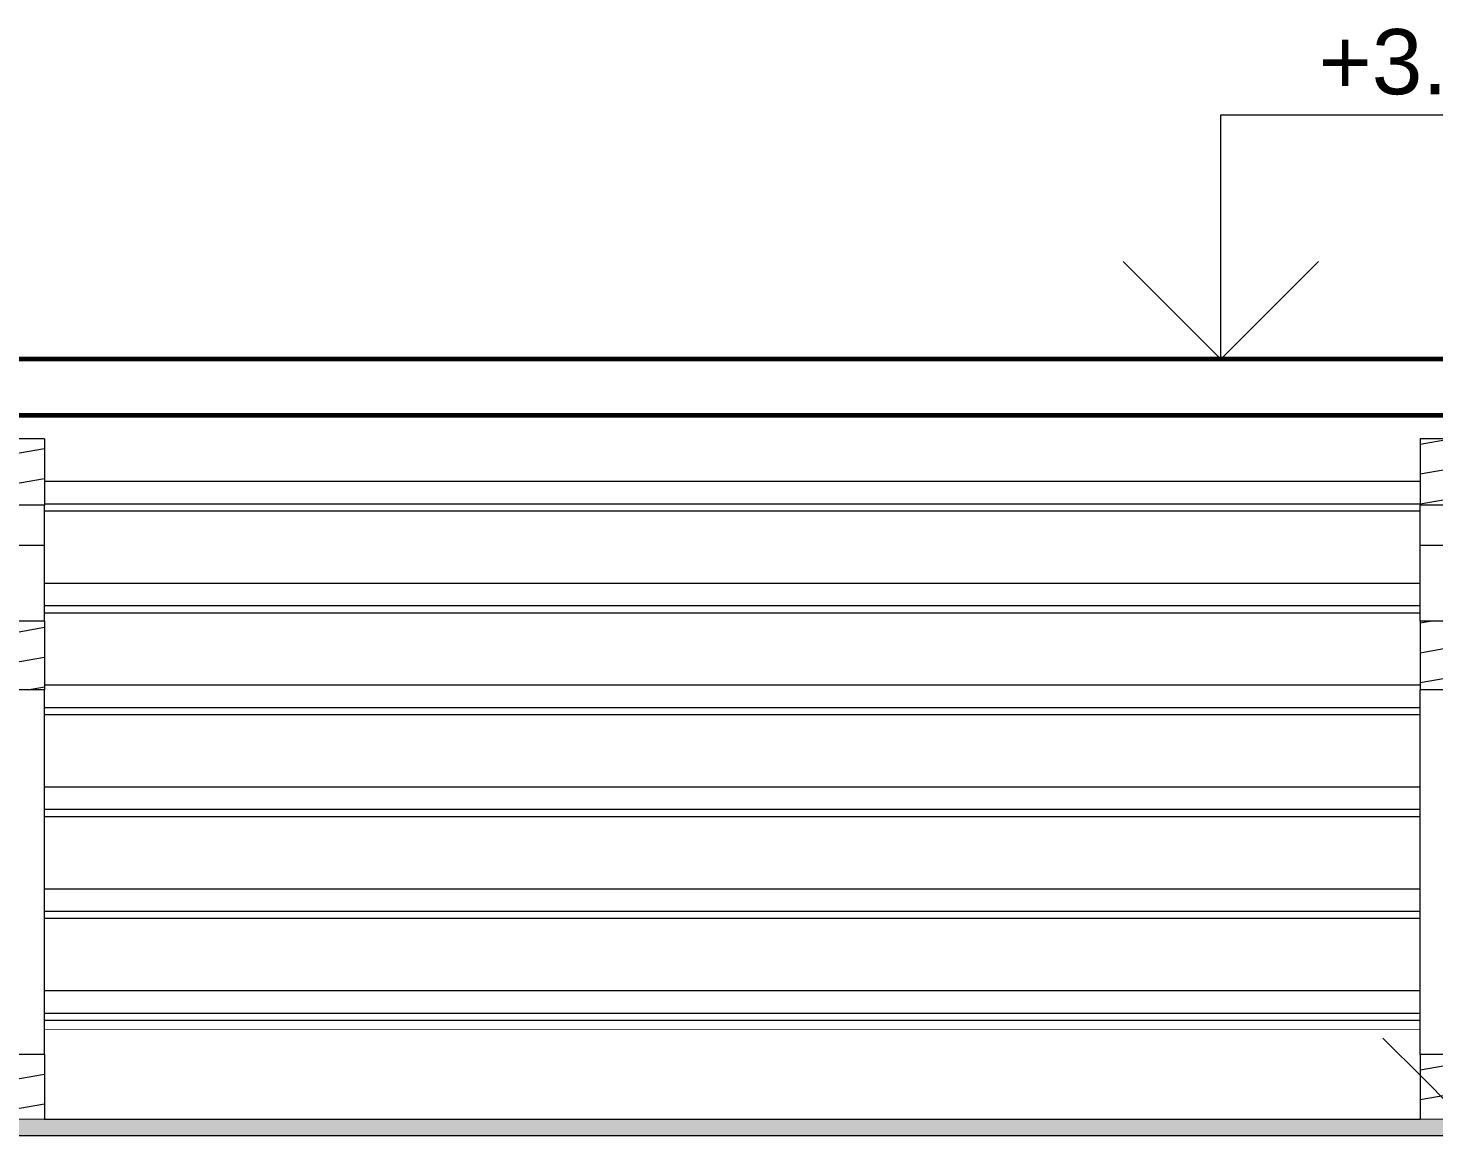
# Model space of a CAD drawing. Header units: metres. Extents: x 48 to 635, y -15 to 39.
# Drawn here: x 487.349 to 489.506, y -11.881 to -10.182 of the extents above; entities that cross this region are included whole.
import ezdxf

# ---------------------------------------------------------------- set-up
doc = ezdxf.new("R2010")
doc.units = ezdxf.units.M
doc.header["$MEASUREMENT"] = 0
doc.linetypes.add('Wipeout_Contour', pattern=[1, 0, -1])
for name, color, linetype in [('Dimensioning - General', 7, 'Continuous'), ('Interior - Furniture', 7, 'Continuous'), ('Shell - Roof', 7, 'Continuous'), ('Site & Landscape - Terrain', 7, 'Continuous'), ('Structural - Bearing', 7, 'Continuous')]:
    doc.layers.add(name, color=color, linetype=linetype)
doc.styles.add('GENERATED_STYLE_1', font='')
doc.styles.get('GENERATED_STYLE_1').set_extended_font_data('Arial')
pattern_1 = [(10, (476.33491, -14.601266), (-0.00781417, 0.04431635), [])]

msp = doc.modelspace()

# ---------------------------------------------------------------- linework, layer by layer
at = {"layer": 'Dimensioning - General', "color": 7, "linetype": 'Continuous', "lineweight": 13}
msp.add_line((489.1792, -10.3149), (489.7415, -10.3149), dxfattribs=at)

# ---------------------------------------------------------------- texts
at = {"layer": 'Dimensioning - General', "color": 5, "lineweight": 25, "insert": (489.3292, -10.2849), "char_height": 0.1, "attachment_point": 7, "style": 'GENERATED_STYLE_1'}
msp.add_mtext('\\A1;{\\pql;\\fArial|b0|i0|c0|p34;+3.911}', dxfattribs=at)

# ---------------------------------------------------------------- wipeouts: each hides what was drawn before it
at = {"color": 254, "linetype": 'Wipeout_Contour', "lineweight": 0, "ltscale": 13678.858728}
msp.add_wipeout([(482.8238, -10.7761), (482.8238, -10.8775), (483.0021, -10.8775), (483.0021, -10.8121), (483.0521, -10.8121), (483.0521, -10.8775), (485.1631, -10.8775), (485.1631, -10.8121), (485.2131, -10.8121), (485.2131, -10.8775), (487.3242, -10.8775), (487.3242, -10.8121), (487.3742, -10.8121), (487.3742, -10.8775), (489.4852, -10.8775), (489.4852, -10.8121), (489.5352, -10.8121), (489.5352, -10.8775), (491.6462, -10.8775), (491.6462, -10.8121), (491.6962, -10.8121), (491.6962, -10.8775), (493.7823, -10.8775), (493.7823, -10.8121), (493.8323, -10.8121), (493.8323, -10.8775), (493.8573, -10.8775), (493.8573, -10.7761)], dxfattribs=at).dxf.layer = 'Shell - Roof'
at = {"color": 254, "linetype": 'Wipeout_Contour', "lineweight": 0, "ltscale": 1954.213357}
msp.add_wipeout([(487.3742, -11.0338), (489.4852, -11.0338), (489.4852, -10.9224), (487.3742, -10.9224)], dxfattribs=at).dxf.layer = 'Shell - Roof'
at = {"color": 254, "linetype": 'Wipeout_Contour', "lineweight": 0, "ltscale": 1954.227506}
msp.add_wipeout([(489.4852, -11.0787), (487.3742, -11.0787), (487.3742, -11.1901), (489.4852, -11.1901)], dxfattribs=at).dxf.layer = 'Shell - Roof'
at = {"color": 254, "linetype": 'Wipeout_Contour', "lineweight": 0, "ltscale": 1954.241854}
msp.add_wipeout([(487.3742, -11.3464), (489.4852, -11.3464), (489.4852, -11.235), (487.3742, -11.235)], dxfattribs=at).dxf.layer = 'Shell - Roof'
at = {"color": 254, "linetype": 'Wipeout_Contour', "lineweight": 0, "ltscale": 1954.256403}
msp.add_wipeout([(487.3742, -11.5026), (489.4852, -11.5026), (489.4852, -11.3912), (487.3742, -11.3912)], dxfattribs=at).dxf.layer = 'Shell - Roof'
at = {"color": 254, "linetype": 'Wipeout_Contour', "lineweight": 0, "ltscale": 1954.271151}
msp.add_wipeout([(489.4852, -11.5475), (487.3742, -11.5475), (487.3742, -11.6589), (489.4852, -11.6589)], dxfattribs=at).dxf.layer = 'Shell - Roof'
at = {"color": 254, "linetype": 'Wipeout_Contour', "lineweight": 0, "ltscale": 1954.288743}
msp.add_wipeout([(487.3742, -11.7175), (487.3742, -11.8563), (489.4852, -11.8563), (489.4852, -11.7175)], dxfattribs=at).dxf.layer = 'Structural - Bearing'

# ---------------------------------------------------------------- next in the draw order: linework, layer by layer
at = {"layer": 'Structural - Bearing', "color": 251, "linetype": 'Continuous', "lineweight": 20, "true_color": 0x6a6a6a}
msp.add_line((489.4852, -11.7175), (487.3742, -11.7175), dxfattribs=at)

# ---------------------------------------------------------------- next in the draw order: wipeouts: each hides what was drawn before it
at = {"color": 254, "linetype": 'Wipeout_Contour', "lineweight": 0, "ltscale": 1954.205878}
msp.add_wipeout([(487.3742, -10.912), (489.4852, -10.912), (489.4852, -10.8775), (487.3742, -10.8775)], dxfattribs=at).dxf.layer = 'Interior - Furniture'
at = {"color": 254, "linetype": 'Wipeout_Contour', "lineweight": 0, "ltscale": 1954.21992}
msp.add_wipeout([(487.3742, -11.0338), (487.3742, -11.0683), (489.4852, -11.0683), (489.4852, -11.0338)], dxfattribs=at).dxf.layer = 'Interior - Furniture'
at = {"color": 254, "linetype": 'Wipeout_Contour', "lineweight": 0, "ltscale": 1954.234162}
msp.add_wipeout([(489.4852, -11.1901), (487.3742, -11.1901), (487.3742, -11.2245), (489.4852, -11.2245)], dxfattribs=at).dxf.layer = 'Interior - Furniture'
at = {"color": 254, "linetype": 'Wipeout_Contour', "lineweight": 0, "ltscale": 1954.248603}
msp.add_wipeout([(487.3742, -11.3464), (487.3742, -11.3808), (489.4852, -11.3808), (489.4852, -11.3464)], dxfattribs=at).dxf.layer = 'Interior - Furniture'
at = {"color": 254, "linetype": 'Wipeout_Contour', "lineweight": 0, "ltscale": 1954.263245}
msp.add_wipeout([(487.3742, -11.5371), (489.4852, -11.5371), (489.4852, -11.5026), (487.3742, -11.5026)], dxfattribs=at).dxf.layer = 'Interior - Furniture'
at = {"color": 254, "linetype": 'Wipeout_Contour', "lineweight": 0, "ltscale": 1954.235139}
msp.add_wipeout([(494.8573, -10.6899), (482.0236, -10.6899), (482.0236, -10.7761), (494.8573, -10.7761)], dxfattribs=at).dxf.layer = 'Shell - Roof'

# ---------------------------------------------------------------- next in the draw order: linework, layer by layer
at = {"layer": 'Dimensioning - General', "color": 7, "linetype": 'Continuous', "lineweight": 13}
for p, q in [((489.1792, -10.6899), (489.1792, -10.3149)), ((489.1792, -10.6899), (489.0292, -10.5399)), ((489.3292, -10.5399), (489.1792, -10.6899))]:
    msp.add_line(p, q, dxfattribs=at)
at = {"layer": 'Dimensioning - General', "color": 151, "linetype": 'Continuous', "lineweight": 20, "true_color": 0x80c2ff}
for q in [(489.0667, -10.6899), (489.4727, -10.6899)]:
    msp.add_line((489.1792, -10.6899), q, dxfattribs=at)
at = {"layer": 'Interior - Furniture', "color": 104, "linetype": 'Continuous', "lineweight": 13, "true_color": 0x029e21}
for p, q in [((489.4852, -10.8775), (487.3742, -10.8775)), ((489.4852, -11.0338), (487.3742, -11.0338)), ((489.4852, -11.1901), (487.3742, -11.1901)), ((489.4852, -11.3464), (487.3742, -11.3464)), ((489.4852, -11.5026), (487.3742, -11.5026))]:
    msp.add_line(p, q, dxfattribs=at)
at = {"layer": 'Shell - Roof', "color": 7, "linetype": 'Continuous', "lineweight": 60}
for p, q in [((494.8573, -10.6899), (482.0236, -10.6899)), ((493.8573, -10.7761), (482.8238, -10.7761))]:
    msp.add_line(p, q, dxfattribs=at)

# ---------------------------------------------------------------- next in the draw order: wipeouts: each hides what was drawn before it
at = {"color": 254, "linetype": 'Wipeout_Contour', "lineweight": 0, "ltscale": 1954.20788}
msp.add_wipeout([(489.4852, -10.912), (487.3742, -10.912), (487.3742, -10.9224), (489.4852, -10.9224)], dxfattribs=at).dxf.layer = 'Interior - Furniture'
at = {"color": 254, "linetype": 'Wipeout_Contour', "lineweight": 0, "ltscale": 1954.221951}
msp.add_wipeout([(489.4852, -11.0683), (487.3742, -11.0683), (487.3742, -11.0787), (489.4852, -11.0787)], dxfattribs=at).dxf.layer = 'Interior - Furniture'
at = {"color": 254, "linetype": 'Wipeout_Contour', "lineweight": 0, "ltscale": 1954.236221}
msp.add_wipeout([(487.3742, -11.235), (489.4852, -11.235), (489.4852, -11.2245), (487.3742, -11.2245)], dxfattribs=at).dxf.layer = 'Interior - Furniture'
at = {"color": 254, "linetype": 'Wipeout_Contour', "lineweight": 0, "ltscale": 1954.250692}
msp.add_wipeout([(487.3742, -11.3808), (487.3742, -11.3912), (489.4852, -11.3912), (489.4852, -11.3808)], dxfattribs=at).dxf.layer = 'Interior - Furniture'
at = {"color": 254, "linetype": 'Wipeout_Contour', "lineweight": 0, "ltscale": 1954.265362}
msp.add_wipeout([(487.3742, -11.5371), (487.3742, -11.5475), (489.4852, -11.5475), (489.4852, -11.5371)], dxfattribs=at).dxf.layer = 'Interior - Furniture'
at = {"color": 254, "linetype": 'Wipeout_Contour', "lineweight": 0, "ltscale": 1954.281386}
msp.add_wipeout([(489.4852, -11.7038), (487.3742, -11.7038), (487.3742, -11.7175), (489.4852, -11.7175)], dxfattribs=at).dxf.layer = 'Shell - Roof'

# ---------------------------------------------------------------- next in the draw order: linework, layer by layer
at = {"layer": 'Interior - Furniture', "color": 104, "linetype": 'Continuous', "lineweight": 13, "true_color": 0x029e21}
for p, q in [((489.4852, -10.912), (487.3742, -10.912)), ((487.3742, -10.9224), (489.4852, -10.9224)), ((489.4852, -11.0683), (487.3742, -11.0683)), ((487.3742, -11.0787), (489.4852, -11.0787)), ((489.4852, -11.2245), (487.3742, -11.2245)), ((487.3742, -11.235), (489.4852, -11.235)), ((489.4852, -11.3808), (487.3742, -11.3808)), ((487.3742, -11.3912), (489.4852, -11.3912)), ((489.4852, -11.5371), (487.3742, -11.5371)), ((487.3742, -11.5475), (489.4852, -11.5475))]:
    msp.add_line(p, q, dxfattribs=at)

# ---------------------------------------------------------------- next in the draw order: wipeouts: each hides what was drawn before it
at = {"color": 254, "linetype": 'Wipeout_Contour', "lineweight": 0, "ltscale": 1954.278086}
msp.add_wipeout([(487.3742, -11.6934), (489.4852, -11.6934), (489.4852, -11.6589), (487.3742, -11.6589)], dxfattribs=at).dxf.layer = 'Interior - Furniture'

# ---------------------------------------------------------------- next in the draw order: linework, layer by layer
at = {"layer": 'Interior - Furniture', "color": 104, "linetype": 'Continuous', "lineweight": 13, "true_color": 0x029e21}
msp.add_line((489.4852, -11.6589), (487.3742, -11.6589), dxfattribs=at)

# ---------------------------------------------------------------- next in the draw order: wipeouts: each hides what was drawn before it
at = {"color": 254, "linetype": 'Wipeout_Contour', "lineweight": 0, "ltscale": 1949.889277}
msp.add_wipeout([(487.3742, -10.9136), (487.3242, -10.9136), (487.3242, -10.9759), (487.3742, -10.9759)], dxfattribs=at).dxf.layer = 'Interior - Furniture'
at = {"color": 254, "linetype": 'Wipeout_Contour', "lineweight": 0, "ltscale": 1958.531243}
msp.add_wipeout([(489.5352, -10.9136), (489.4852, -10.9136), (489.4852, -10.9759), (489.5352, -10.9759)], dxfattribs=at).dxf.layer = 'Interior - Furniture'
at = {"color": 254, "linetype": 'Wipeout_Contour', "lineweight": 0, "ltscale": 1954.280232}
msp.add_wipeout([(489.4852, -11.6934), (487.3742, -11.6934), (487.3742, -11.7038), (489.4852, -11.7038)], dxfattribs=at).dxf.layer = 'Interior - Furniture'

# ---------------------------------------------------------------- next in the draw order: linework, layer by layer
at = {"layer": 'Interior - Furniture', "color": 104, "linetype": 'Continuous', "lineweight": 13, "true_color": 0x029e21}
for p, q in [((489.4852, -11.6934), (487.3742, -11.6934)), ((487.3742, -11.7038), (489.4852, -11.7038))]:
    msp.add_line(p, q, dxfattribs=at)

# ---------------------------------------------------------------- next in the draw order: wipeouts: each hides what was drawn before it
at = {"color": 254, "linetype": 'Wipeout_Contour', "lineweight": 0, "ltscale": 1949.881957}
msp.add_wipeout([(487.3742, -10.9136), (487.3742, -10.8121), (487.3242, -10.8121), (487.3242, -10.9136)], dxfattribs=at).dxf.layer = 'Interior - Furniture'
at = {"color": 254, "linetype": 'Wipeout_Contour', "lineweight": 0, "ltscale": 1958.523955}
msp.add_wipeout([(489.5352, -10.9136), (489.5352, -10.8121), (489.4852, -10.8121), (489.4852, -10.9136)], dxfattribs=at).dxf.layer = 'Interior - Furniture'
at = {"color": 254, "linetype": 'Wipeout_Contour', "lineweight": 0, "ltscale": 1949.897323}
msp.add_wipeout([(487.3742, -11.0918), (487.3742, -10.9759), (487.3242, -10.9759), (487.3242, -11.0918)], dxfattribs=at).dxf.layer = 'Interior - Furniture'
at = {"color": 254, "linetype": 'Wipeout_Contour', "lineweight": 0, "ltscale": 1958.539253}
msp.add_wipeout([(489.5352, -11.0918), (489.5352, -10.9759), (489.4852, -10.9759), (489.4852, -11.0918)], dxfattribs=at).dxf.layer = 'Interior - Furniture'

# ---------------------------------------------------------------- next in the draw order: hatches: boundary and pattern name
at = {"layer": 'Interior - Furniture', "linetype": 'Continuous', "lineweight": 13, "true_color": 0xe4ad2c}
h = msp.add_hatch(dxfattribs=at)
h.set_pattern_fill('Wood_0003', color=42, style=0, pattern_type=2)
h.set_pattern_definition(pattern_1)
h.paths.add_polyline_path([(487.3742, -10.9136), (487.3742, -10.8121), (487.3242, -10.8121), (487.3242, -10.9136)])
h = msp.add_hatch(dxfattribs=at)
h.set_pattern_fill('Wood_0003', color=42, style=0, pattern_type=2)
h.set_pattern_definition(pattern_1)
h.paths.add_polyline_path([(489.5352, -10.9136), (489.5352, -10.8121), (489.4852, -10.8121), (489.4852, -10.9136)])

# ---------------------------------------------------------------- next in the draw order: linework, layer by layer
at = {"layer": 'Interior - Furniture', "color": 104, "linetype": 'Continuous', "lineweight": 20, "true_color": 0x029e21}
for p, q in [((487.3742, -10.8121), (487.3242, -10.8121)), ((487.3742, -10.8121), (487.3742, -10.9136)), ((489.4852, -10.8121), (489.4852, -10.9136)), ((489.5352, -10.8121), (489.4852, -10.8121)), ((487.3742, -10.9136), (487.3242, -10.9136)), ((489.5352, -10.9136), (489.4852, -10.9136))]:
    msp.add_line(p, q, dxfattribs=at)
at = {"layer": 'Interior - Furniture', "color": 134, "linetype": 'Continuous', "lineweight": 18}
for p, q in [((487.3742, -10.9759), (487.3742, -10.9136)), ((489.4852, -10.9759), (489.4852, -10.9136)), ((487.3742, -10.9759), (487.3242, -10.9759)), ((489.5352, -10.9759), (489.4852, -10.9759))]:
    msp.add_line(p, q, dxfattribs=at)

# ---------------------------------------------------------------- next in the draw order: wipeouts: each hides what was drawn before it
at = {"color": 254, "linetype": 'Wipeout_Contour', "lineweight": 0, "ltscale": 1949.938547}
msp.add_wipeout([(487.3242, -11.7563), (487.3742, -11.7563), (487.3742, -11.1971), (487.3242, -11.1971)], dxfattribs=at).dxf.layer = 'Interior - Furniture'
at = {"color": 254, "linetype": 'Wipeout_Contour', "lineweight": 0, "ltscale": 1958.580296}
msp.add_wipeout([(489.4852, -11.7563), (489.5352, -11.7563), (489.5352, -11.1971), (489.4852, -11.1971)], dxfattribs=at).dxf.layer = 'Interior - Furniture'

# ---------------------------------------------------------------- next in the draw order: wipeouts: each hides what was drawn before it
at = {"color": 254, "linetype": 'Wipeout_Contour', "lineweight": 0, "ltscale": 1949.907383}
msp.add_wipeout([(487.3742, -11.1971), (487.3742, -11.0918), (487.3242, -11.0918), (487.3242, -11.1971)], dxfattribs=at).dxf.layer = 'Interior - Furniture'
at = {"color": 254, "linetype": 'Wipeout_Contour', "lineweight": 0, "ltscale": 1958.549268}
msp.add_wipeout([(489.5352, -11.1971), (489.5352, -11.0918), (489.4852, -11.0918), (489.4852, -11.1971)], dxfattribs=at).dxf.layer = 'Interior - Furniture'
at = {"color": 254, "linetype": 'Wipeout_Contour', "lineweight": 0, "ltscale": 1949.969699}
msp.add_wipeout([(487.3742, -11.8563), (487.3742, -11.7563), (487.3242, -11.7563), (487.3242, -11.8563)], dxfattribs=at).dxf.layer = 'Interior - Furniture'
at = {"color": 254, "linetype": 'Wipeout_Contour', "lineweight": 0, "ltscale": 1958.61131}
msp.add_wipeout([(489.5352, -11.8563), (489.5352, -11.7563), (489.4852, -11.7563), (489.4852, -11.8563)], dxfattribs=at).dxf.layer = 'Interior - Furniture'

# ---------------------------------------------------------------- next in the draw order: hatches: boundary and pattern name
at = {"layer": 'Interior - Furniture', "linetype": 'Continuous', "lineweight": 13, "true_color": 0xe4ad2c}
h = msp.add_hatch(dxfattribs=at)
h.set_pattern_fill('Wood_0003', color=42, style=0, pattern_type=2)
h.set_pattern_definition(pattern_1)
h.paths.add_polyline_path([(487.3742, -11.1971), (487.3742, -11.0918), (487.3242, -11.0918), (487.3242, -11.1971)])
h = msp.add_hatch(dxfattribs=at)
h.set_pattern_fill('Wood_0003', color=42, style=0, pattern_type=2)
h.set_pattern_definition(pattern_1)
h.paths.add_polyline_path([(489.5352, -11.1971), (489.5352, -11.0918), (489.4852, -11.0918), (489.4852, -11.1971)])
h = msp.add_hatch(dxfattribs=at)
h.set_pattern_fill('Wood_0003', color=42, style=0, pattern_type=2)
h.set_pattern_definition(pattern_1)
h.paths.add_polyline_path([(487.3742, -11.8563), (487.3742, -11.7563), (487.3242, -11.7563), (487.3242, -11.8563)])
h = msp.add_hatch(dxfattribs=at)
h.set_pattern_fill('Wood_0003', color=42, style=0, pattern_type=2)
h.set_pattern_definition(pattern_1)
h.paths.add_polyline_path([(489.5352, -11.8563), (489.5352, -11.7563), (489.4852, -11.7563), (489.4852, -11.8563)])

# ---------------------------------------------------------------- next in the draw order: linework, layer by layer
at = {"layer": 'Interior - Furniture', "color": 134, "linetype": 'Continuous', "lineweight": 18}
for p, q in [((487.3742, -11.0918), (487.3742, -10.9759)), ((489.4852, -11.0918), (489.4852, -10.9759)), ((487.3742, -11.7563), (487.3742, -11.1971)), ((489.4852, -11.7563), (489.4852, -11.1971))]:
    msp.add_line(p, q, dxfattribs=at)
at = {"layer": 'Interior - Furniture', "color": 104, "linetype": 'Continuous', "lineweight": 20, "true_color": 0x029e21}
for p, q in [((487.3742, -11.0918), (487.3242, -11.0918)), ((487.3742, -11.0918), (487.3742, -11.1971)), ((489.4852, -11.0918), (489.4852, -11.1971)), ((489.5352, -11.0918), (489.4852, -11.0918)), ((487.3742, -11.1971), (487.3242, -11.1971)), ((489.5352, -11.1971), (489.4852, -11.1971)), ((487.3742, -11.7563), (487.3242, -11.7563)), ((487.3742, -11.7563), (487.3742, -11.8563)), ((489.4852, -11.7563), (489.4852, -11.8563)), ((489.5352, -11.7563), (489.4852, -11.7563)), ((487.3742, -11.8563), (487.3242, -11.8563)), ((489.5352, -11.8563), (489.4852, -11.8563))]:
    msp.add_line(p, q, dxfattribs=at)

# ---------------------------------------------------------------- next in the draw order: wipeouts: each hides what was drawn before it
at = {"color": 254, "linetype": 'Wipeout_Contour', "lineweight": 0, "ltscale": 1953.943385}
msp.add_wipeout([(493.8587, -11.8563), (482.8238, -11.8563), (482.8238, -11.8813), (493.8587, -11.8813)], dxfattribs=at).dxf.layer = 'Site & Landscape - Terrain'

# ---------------------------------------------------------------- next in the draw order: hatches: boundary and pattern name
at = {"layer": 'Site & Landscape - Terrain', "linetype": 'Continuous', "lineweight": 15, "true_color": 0x93a0c6}
h = msp.add_hatch(dxfattribs=at)
h.set_pattern_fill('Plaster_0003', color=253, style=0, pattern_type=2)
h.set_pattern_definition([(0, (476.33491, -14.60127), (0, 0.08660254), [0, -0.05]), (0, (476.35991, -14.557965), (0, 0.08660254), [0, -0.05])])
h.paths.add_polyline_path([(493.8587, -11.8563), (482.8238, -11.8563), (482.8238, -11.8813), (493.8587, -11.8813)])

# ---------------------------------------------------------------- next in the draw order: linework, layer by layer
at = {"layer": 'Dimensioning - General', "color": 7, "linetype": 'Continuous', "lineweight": 13}
msp.add_line((489.5779, -11.8813), (489.4279, -11.7313), dxfattribs=at)
at = {"layer": 'Dimensioning - General', "color": 151, "linetype": 'Continuous', "lineweight": 20, "true_color": 0x80c2ff}
msp.add_line((489.5779, -11.8813), (489.2844, -11.8813), dxfattribs=at)
at = {"layer": 'Site & Landscape - Terrain', "color": 55, "linetype": 'Continuous', "lineweight": 13, "true_color": 0xa2a233}
for p, q in [((489.4852, -11.8563), (487.3742, -11.8563)), ((493.8587, -11.8813), (482.8238, -11.8813))]:
    msp.add_line(p, q, dxfattribs=at)

doc.saveas('drawing.dxf')
